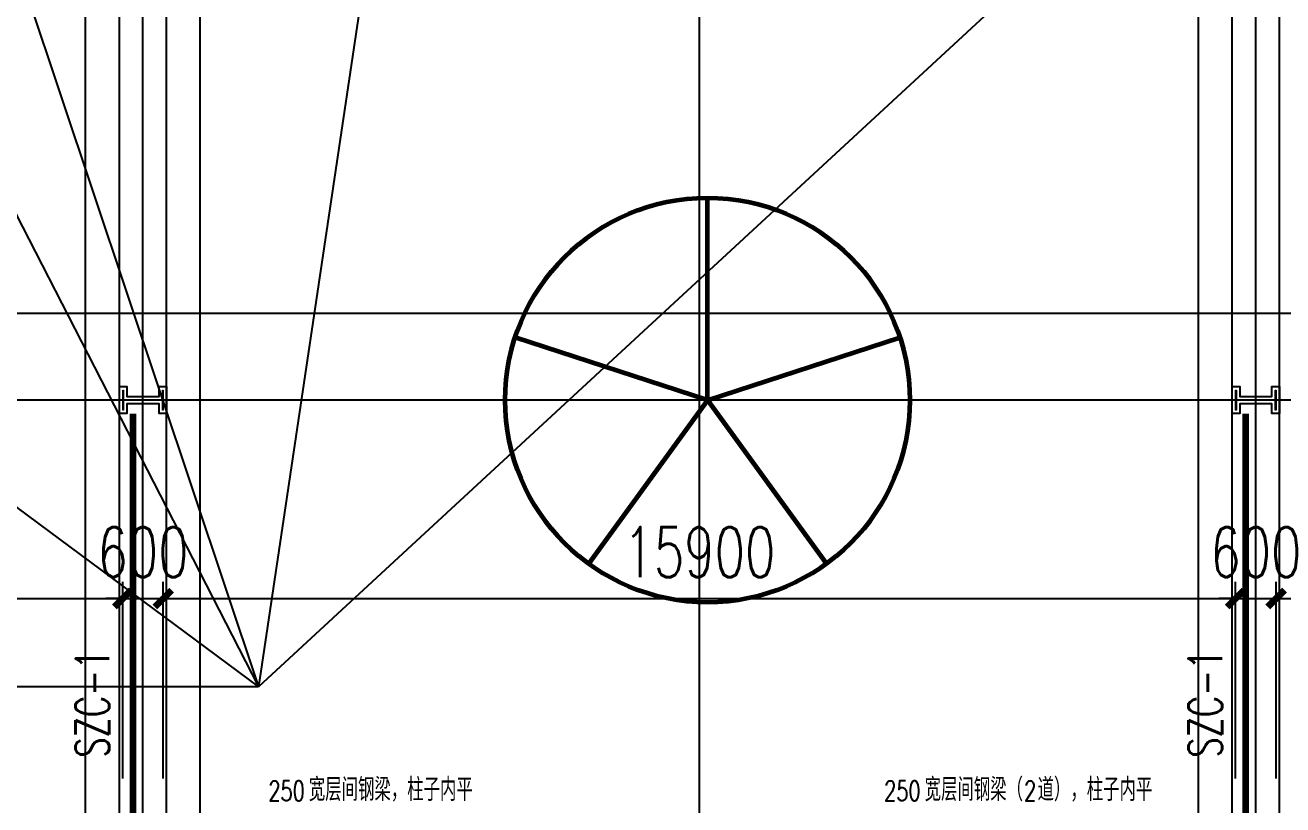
# Model space of a CAD drawing. Extents: x -954573 to 446329, y 489853 to 1226784.
# Drawn here: x -212201 to -193554, y 744817 to 756382 of the extents above; entities that cross this region are included whole.
import ezdxf
from ezdxf.enums import TextEntityAlignment as Align

# ---------------------------------------------------------------- set-up
doc = ezdxf.new("R2010")
doc.units = 0
doc.header["$LTSCALE"] = 10
doc.header["$MEASUREMENT"] = 0
for name, pattern in [('10平面$0$CENTER', [2, 1.25, -0.25, 0.25, -0.25]), ('10平面$0$DOTE', [2.42, 2, -0.2, 0.02, -0.2]), ('10平面$1$DASH', [0.35, 0.25, -0.1])]:
    doc.linetypes.add(name, pattern=pattern)
doc.layers.get('Defpoints').update_dxf_attribs({"color": 210})
for name, color, linetype in [('10平面$0$A-AXIS-DOTE', 8, '10平面$0$DOTE'), ('10平面$0$A-AXIS-DP', 8, 'Continuous'), ('10平面$0$A-HATCH-2', 8, 'Continuous'), ('10平面$0$A-LIN-V', 8, 'Continuous'), ('10平面$0$A-WINDOW', 8, 'Continuous'), ('10平面$0$AS-WALL', 8, 'Continuous'), ('10平面$0$DIM_SYMB', 8, 'Continuous'), ('10平面$0$PUB_TEXT', 8, 'Continuous'), ('A-LIN-V', 9, 'Continuous'), ('建-引出', 3, 'Continuous')]:
    doc.layers.add(name, color=color, linetype=linetype)
for name, color, linetype, lineweight in [('10平面$0$S-col', 2, 'Continuous', 0), ('10平面$0$THIN', 7, 'Continuous', 0), ('10平面$0$柱间支撑', 6, '10平面$0$CENTER', 0)]:
    doc.layers.add(name, color=color, linetype=linetype, lineweight=lineweight)
doc.styles.add('10平面$0$_TCH_DIM', font='SIMPLEX', dxfattribs={"bigfont": 'GBCBIG'})
doc.styles.add('10平面$0$_TCH_DIM_T3', font='SIMPLEX', dxfattribs={"width": 0.705882, "bigfont": 'GBCBIG'})
doc.styles.add('10平面$0$TSSD_Rein', font='tj-romans1.shx', dxfattribs={"width": 0.7, "bigfont": 'tj-hztxt.shx'})
doc.dimstyles.new('10平面$0$_TCH_ARCH&&250', dxfattribs={"dimtxt": 743.75, "dimasz": 250, "dimexe": 250, "dimexo": 250, "dimgap": 315.625, "dimtad": 1, "dimdec": 0, "dimzin": 0, "dimdsep": 46, "dimtxsty": '10平面$0$_TCH_DIM_T3', "dimblk": '10平面$0$_ArchTick', "dimcen": 0.09, "dimclrt": 7, "dimazin": 2, "dimtfac": 1, "dimtdec": 0, "dimtix": 1, "dimtmove": 2, "dimatfit": 3, "dimfxl": 0, "dimtolj": 1, "dimtzin": 0, "dimarcsym": 0})

# ---------------------------------------------------------------- blocks, each defined once
blk = doc.blocks.new('10平面$0$dote')
at = {"layer": '10平面$0$A-AXIS-DOTE'}
for p, q in [((10282.2, -68993.9), (10282.2, 36662.3)), ((18532.2, -69160), (18532.2, 36662.3)), ((26782.2, -68994.5), (26782.2, 36662.3)), ((76282.2, -54000), (-41310, -54000))]:
    blk.add_line(p, q, dxfattribs=at)
at = {"layer": '10平面$0$DIM_SYMB', "linetype": '10平面$1$DASH', "ltscale": 3}
blk.add_lwpolyline([(-42863.6, -52710.9), (162136.4, -52710.9)], dxfattribs=at)
blk = doc.blocks.new('10平面$0$_FZH')
at = {"layer": '10平面$0$A-HATCH-2'}
blk.add_lwpolyline([(-0.437, -0.25), (-0.437, 0.25), (-0.297, 0.25), (-0.297, 0.067), (0.298, 0.067), (0.298, 0.25), (0.438, 0.25), (0.438, -0.25), (0.298, -0.25), (0.298, -0.068), (-0.297, -0.068), (-0.297, -0.25)], close=True, dxfattribs=at)
at = {"layer": '10平面$0$S-col'}
blk.add_lwpolyline([(-0.375, -0.188), (-0.375, 0.187), (-0.36, 0.187), (-0.36, 0.005), (0.36, 0.005), (0.36, 0.187), (0.375, 0.187), (0.375, -0.188), (0.36, -0.188), (0.36, -0.005), (-0.36, -0.005), (-0.36, -0.188)], close=True, dxfattribs=at)
blk = doc.blocks.new('10平面$0$w4234324')
at = {"xscale": 800.0000000000005, "yscale": 800.0000000000005, "zscale": 800.0000000000005}
for p in [(-210454, 750820), (-193954, 750820)]:
    blk.add_blockref('10平面$0$_FZH', p, dxfattribs=at)
blk = doc.blocks.new('10平面$0$_ArchTick')
at = {"color": 0, "linetype": 'ByBlock', "const_width": 0.4}
blk.add_lwpolyline([(-0.5, -0.5), (0.5, 0.5)], dxfattribs=at)
blk = doc.blocks.new('*D3355')
at = {"layer": '10平面$0$A-WINDOW', "color": 0, "lineweight": -2}
for p, q in [((-193654, 745210), (-193654, 748127)), ((-177754, 745210), (-177754, 748127)), ((-193654, 747877), (-177754, 747877))]:
    blk.add_line(p, q, dxfattribs=at)
at = {"layer": 'Defpoints', "color": 0}
for p in [(-177754, 747877), (-193654, 744960), (-177754, 744960)]:
    blk.add_point(p, dxfattribs=at)
at = {"layer": '10平面$0$A-WINDOW', "color": 0, "lineweight": -2, "xscale": 250, "yscale": 250, "zscale": 250, "rotation": 180}
blk.add_blockref('10平面$0$_ArchTick', (-193654, 747877), dxfattribs=at)
at = {"layer": '10平面$0$A-WINDOW', "color": 0, "lineweight": -2, "xscale": 250, "yscale": 250, "zscale": 250}
blk.add_blockref('10平面$0$_ArchTick', (-177754, 747877), dxfattribs=at)
at = {"layer": '10平面$0$A-WINDOW', "color": 7, "insert": (-185704, 748564), "char_height": 743.8, "attachment_point": 5, "style": '10平面$0$_TCH_DIM_T3'}
blk.add_mtext('\\A1;15900', dxfattribs=at)
blk = doc.blocks.new('*D3356')
at = {"layer": '10平面$0$A-WINDOW', "color": 0, "lineweight": -2}
for p, q in [((-194254, 745210), (-194254, 748127)), ((-193654, 745210), (-193654, 748127)), ((-194254, 747877), (-194504, 747877)), ((-194254, 747877), (-193654, 747877)), ((-193654, 747877), (-193404, 747877))]:
    blk.add_line(p, q, dxfattribs=at)
at = {"layer": 'Defpoints', "color": 0}
for p in [(-193654, 747877), (-194254, 744960), (-193654, 744960)]:
    blk.add_point(p, dxfattribs=at)
at = {"layer": '10平面$0$A-WINDOW', "color": 0, "lineweight": -2, "xscale": 250, "yscale": 250, "zscale": 250}
blk.add_blockref('10平面$0$_ArchTick', (-194254, 747877), dxfattribs=at)
at = {"layer": '10平面$0$A-WINDOW', "color": 0, "lineweight": -2, "xscale": 250, "yscale": 250, "zscale": 250, "rotation": 180}
blk.add_blockref('10平面$0$_ArchTick', (-193654, 747877), dxfattribs=at)
at = {"layer": '10平面$0$A-WINDOW', "color": 7, "insert": (-193954, 748564), "char_height": 743.8, "attachment_point": 5, "style": '10平面$0$_TCH_DIM_T3'}
blk.add_mtext('\\A1;600', dxfattribs=at)
blk = doc.blocks.new('*D3357')
at = {"layer": '10平面$0$A-WINDOW', "color": 0, "lineweight": -2}
for p, q in [((-210154, 745210), (-210154, 748127)), ((-194254, 745210), (-194254, 748127)), ((-210154, 747877), (-194254, 747877))]:
    blk.add_line(p, q, dxfattribs=at)
at = {"layer": 'Defpoints', "color": 0}
for p in [(-194254, 747877), (-210154, 744960), (-194254, 744960)]:
    blk.add_point(p, dxfattribs=at)
at = {"layer": '10平面$0$A-WINDOW', "color": 0, "lineweight": -2, "xscale": 250, "yscale": 250, "zscale": 250, "rotation": 180}
blk.add_blockref('10平面$0$_ArchTick', (-210154, 747877), dxfattribs=at)
at = {"layer": '10平面$0$A-WINDOW', "color": 0, "lineweight": -2, "xscale": 250, "yscale": 250, "zscale": 250}
blk.add_blockref('10平面$0$_ArchTick', (-194254, 747877), dxfattribs=at)
at = {"layer": '10平面$0$A-WINDOW', "color": 7, "insert": (-202204, 748564), "char_height": 743.8, "attachment_point": 5, "style": '10平面$0$_TCH_DIM_T3'}
blk.add_mtext('\\A1;15900', dxfattribs=at)
blk = doc.blocks.new('*D3358')
at = {"layer": '10平面$0$A-WINDOW', "color": 0, "lineweight": -2}
for p, q in [((-210754, 745210), (-210754, 748127)), ((-210154, 745210), (-210154, 748127)), ((-210754, 747877), (-211004, 747877)), ((-210754, 747877), (-210154, 747877)), ((-210154, 747877), (-209904, 747877))]:
    blk.add_line(p, q, dxfattribs=at)
at = {"layer": 'Defpoints', "color": 0}
for p in [(-210154, 747877), (-210754, 744960), (-210154, 744960)]:
    blk.add_point(p, dxfattribs=at)
at = {"layer": '10平面$0$A-WINDOW', "color": 0, "lineweight": -2, "xscale": 250, "yscale": 250, "zscale": 250}
blk.add_blockref('10平面$0$_ArchTick', (-210754, 747877), dxfattribs=at)
at = {"layer": '10平面$0$A-WINDOW', "color": 0, "lineweight": -2, "xscale": 250, "yscale": 250, "zscale": 250, "rotation": 180}
blk.add_blockref('10平面$0$_ArchTick', (-210154, 747877), dxfattribs=at)
at = {"layer": '10平面$0$A-WINDOW', "color": 7, "insert": (-210454, 748564), "char_height": 743.8, "attachment_point": 5, "style": '10平面$0$_TCH_DIM_T3'}
blk.add_mtext('\\A1;600', dxfattribs=at)
blk = doc.blocks.new('*D3359')
at = {"layer": '10平面$0$A-WINDOW', "color": 0, "lineweight": -2}
for p, q in [((-226654, 745210), (-226654, 748127)), ((-210754, 745210), (-210754, 748127)), ((-226654, 747877), (-210754, 747877))]:
    blk.add_line(p, q, dxfattribs=at)
at = {"layer": 'Defpoints', "color": 0}
for p in [(-210754, 747877), (-226654, 744960), (-210754, 744960)]:
    blk.add_point(p, dxfattribs=at)
at = {"layer": '10平面$0$A-WINDOW', "color": 0, "lineweight": -2, "xscale": 250, "yscale": 250, "zscale": 250, "rotation": 180}
blk.add_blockref('10平面$0$_ArchTick', (-226654, 747877), dxfattribs=at)
at = {"layer": '10平面$0$A-WINDOW', "color": 0, "lineweight": -2, "xscale": 250, "yscale": 250, "zscale": 250}
blk.add_blockref('10平面$0$_ArchTick', (-210754, 747877), dxfattribs=at)
at = {"layer": '10平面$0$A-WINDOW', "color": 7, "insert": (-218704, 748564), "char_height": 743.8, "attachment_point": 5, "style": '10平面$0$_TCH_DIM_T3'}
blk.add_mtext('\\A1;15900', dxfattribs=at)
blk = doc.blocks.new('10平面$0$w4324324')
at = {"layer": '10平面$0$A-HATCH-2', "lineweight": 60}
for q in [(-1694760, 686605), (-1697614, 684532), (-1691907, 684532), (-1696524, 681178), (-1692997, 681178)]:
    blk.add_line((-1694760, 683605), q, dxfattribs=at)
blk.add_circle((-1694760, 683605), 3000, dxfattribs=at)
blk = doc.blocks.new('10平面$0$w423432')
at = {"layer": '10平面$0$A-LIN-V'}
blk.add_blockref('10平面$0$w4324324', (-32880, -72000), dxfattribs=at)
blk = doc.blocks.new('10平面$0$23124232432')
at = {"layer": '10平面$0$柱间支撑', "const_width": 100}
for points in [[(-210604, 750620), (-210604, 742020)], [(-194104, 750620), (-194104, 742020)]]:
    blk.add_lwpolyline(points, dxfattribs=at)
at = {"layer": '10平面$0$THIN', "style": '10平面$0$TSSD_Rein', "width": 0.7}
for p in [(-210804, 746320), (-194304, 746320)]:
    blk.add_text('SZC-1', height=500, rotation=90, dxfattribs=at).set_placement(p, align=Align.BOTTOM_CENTER)
blk = doc.blocks.new('10平面$0$3243243')
at = {"layer": '10平面$0$A-HATCH-2', "linetype": '10平面$1$DASH'}
for p, q in [((-211304.2, 741520), (-211304.2, 832220)), ((-210804.2, 741520), (-210804.2, 832220)), ((-210104.2, 741520), (-210104.2, 832220)), ((-209604.2, 741520), (-209604.2, 832220)), ((-194804.2, 741520), (-194804.2, 832220)), ((-194304.2, 741520), (-194304.2, 832220)), ((-193604.2, 741520), (-193604.2, 832220))]:
    blk.add_line(p, q, dxfattribs=at)
at = {"layer": '10平面$0$PUB_TEXT', "style": '10平面$0$_TCH_DIM', "width": 0.705882}
for s, p in [('250', (-208595.2, 744875)), ('250', (-199465, 744875)), ('2', (-197390.5, 744875))]:
    blk.add_text(s, height=297.5, dxfattribs=at).set_placement(p)
at = {"layer": '10平面$0$PUB_TEXT', "style": '10平面$0$_TCH_DIM'}
for s, p in [('宽层间钢梁，柱子内平', (-207995.2, 744875)), ('宽层间钢梁（', (-198865, 744875)), ('道），柱子内平', (-197190.5, 744875))]:
    blk.add_text(s, height=337.59, dxfattribs=at).set_placement(p)
at = {"layer": '10平面$0$A-WINDOW'}
for p1, p2, picture, middle in [((-226654.2, 744960), (-210754.2, 744960), '*D3359', (-218704.2, 748564.2)), ((-210754.2, 744960), (-210154.2, 744960), '*D3358', (-210454.2, 748564.2)), ((-210154.2, 744960), (-194254.2, 744960), '*D3357', (-202204.2, 748564.2)), ((-194254.2, 744960), (-193654.2, 744960), '*D3356', (-193954.2, 748564.2)), ((-193654.2, 744960), (-177754.2, 744960), '*D3355', (-185704.2, 748564.2))]:
    dim = blk.add_aligned_dim(p1=p1, p2=p2, distance=2916.7, dimstyle='10平面$0$_TCH_ARCH&&250', dxfattribs=at)
    dim.commit()
    dim.dimension.update_dxf_attribs({"geometry": picture, "text_midpoint": middle})
blk = doc.blocks.new('10平面')
at = {"layer": '10平面$0$A-AXIS-DP'}
blk.add_blockref('10平面$0$3243243', (0, 0), dxfattribs=at)
at = {"layer": '10平面$0$A-LIN-V'}
blk.add_blockref('10平面$0$w423432', (1525556.2, 139215), dxfattribs=at)
at = {"layer": '10平面$0$A-WINDOW'}
blk.add_blockref('10平面$0$w4234324', (0, 0), dxfattribs=at)
at = {"layer": '10平面$0$AS-WALL'}
blk.add_blockref('10平面$0$dote', (-220736.4, 804820), dxfattribs=at)
at = {"layer": '10平面$0$柱间支撑'}
blk.add_blockref('10平面$0$23124232432', (0, 0), dxfattribs=at)

msp = doc.modelspace()

# ---------------------------------------------------------------- block references
at = {"layer": 'A-LIN-V'}
msp.add_blockref('10平面', (0, 0), dxfattribs=at)

# ---------------------------------------------------------------- next in the draw order: linework, layer by layer
at = {"layer": '建-引出'}
for p, q in [((-230590, 811940), (-208743.8, 746570)), ((-232690, 793250), (-208743.8, 746570)), ((-160954.2, 790720), (-208743.8, 746570)), ((-202204.2, 790380), (-208743.8, 746570)), ((-235190, 766170), (-208743.8, 746570)), ((-208743.8, 746570), (-249370, 746570))]:
    msp.add_line(p, q, dxfattribs=at)

doc.saveas('drawing.dxf')
